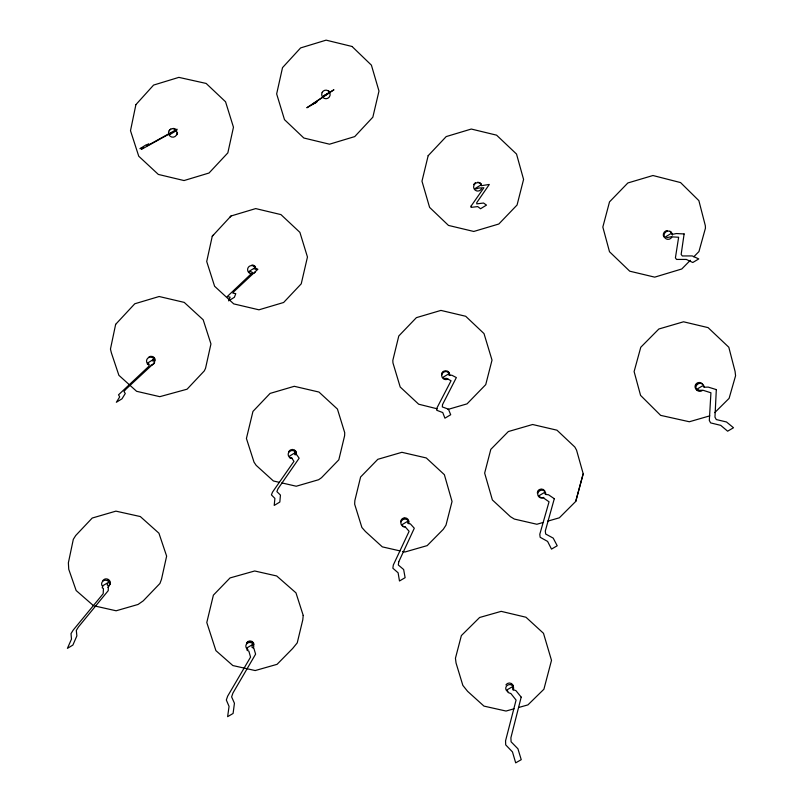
<?xml version="1.0" encoding="UTF-8"?>
<svg xmlns="http://www.w3.org/2000/svg" width="803" height="803" viewBox="0 0 803 803"><rect width="100%" height="100%" fill="white"/><g stroke="black" fill="none" stroke-linecap="round" stroke-linejoin="round"><path stroke-width="1.2" d="M212.253 236.253L206.712 261.517L214.602 286.249L233.723 303.885L258.957 309.817L283.63 302.49L301.235 283.83L307.459 257.02L299.9 232.368L280.95 214.602L255.705 208.589L231.013 215.997L212.253 236.253L213.598 234.777M547.516 521.207L559.33 517.815L575.741 501.413L583.199 473.77L576.564 450.172L574.838 447.03L556.971 430.187L532.61 424.506L508.349 431.542L490.804 449.369L484.651 473.108L492.38 499.938L510.407 516.66L514.332 519.059L536.876 524.259L542.788 522.562M583.199 473.77L575.741 501.413M229.839 217.292L231.013 215.997M690.359 260.282L681.777 268.985L654.716 277.145L629.723 271.183L609.497 251.73L602.832 227.058L609.517 201.874L627.856 182.964L652.939 175.516L680.553 182.572L698.871 200.64L705.335 225.703L705.446 228.162L698.941 251.58L693.792 256.799M714.72 412.642L729.104 398.358L735.578 375.754L735.076 371.428L728.813 347.237L708.085 327.624L683.534 321.792L658.861 328.999L640.774 347.257L634.109 371.588L640.573 395.397L660.628 415.362L689.345 421.756L709.782 415.854M447.933 409.43L467.045 403.859L485.735 384.627L492.018 360.125L484.008 333.596L465.7 316.272L440.917 310.41L416.396 317.647L398.79 335.975L392.828 360.376L392.948 362.886L400.195 387.006L418.674 404.21L437.103 408.787M514.091 708.778L506.02 711.046L483.968 706.108L467.607 691.343L462.849 685.391L456.044 662.997L455.442 658.249L461.364 635.585L479.622 617.487L501.182 611.354L525.965 617.236L543.49 633.306L551.5 660.357L543.902 689.235L527.932 704.893L518.698 707.483M94.694 605.964L116.134 610.782L138.066 604.458L143.245 600.855L159.927 583.48L161.493 579.274L166.633 556.128L158.934 533.212L140.304 516.55L115.913 511.14L92.215 518.045L75.713 535.521L73.314 539.335L68.375 562.813L68.747 569.277L76.155 590.536L93.499 605.693M400.135 550.938L382.308 546.863L365.415 531.486L361.892 527.491L354.655 504.184L354.846 500.6L360.597 477.012L377.822 459.306L401.891 452.31L426.283 457.951L444.37 474.683L452.039 501.484L445.986 525.162L443.276 529.328L427.176 545.618L404.883 552.022L402.504 551.48M279.414 482.362L273.401 480.977L256.157 465.339L254.029 462.177L246.421 438.478L252.955 411.417L270.089 393.41L294.279 386.303L318.962 392.055L337.431 409.068L344.718 432.687L344.607 435.748L338.816 459.818L321.511 477.705L318.64 479.722L296.247 486.227L281.823 482.914M352.055 46.474L326.108 40.15L300.613 47.919L282.515 67.643L276.654 93.921L284.493 119.657L303.835 138.016L329.511 144.199L354.735 136.59L372.843 117.188L378.986 91.06L371.408 65.153L352.156 46.594M481.469 188.856A4.226 4.166 -57 0 1 475.175 190.15A4.226 4.166 -57 0 1 475.075 183.696A4.226 4.166 -57 0 1 481.409 184.65M473.87 184.489A4.216 4.156 -57.1 0 1 475.376 182.903M477.454 182.291A4.216 4.156 -57.1 0 1 481.107 184.288M473.991 184.64A4.216 4.166 -57.1 0 1 475.496 183.064M479.682 182.943A4.216 4.166 -57.1 0 1 481.238 184.439M671.81 237.196A4.236 4.085 -44.8 0 1 665.014 237.969A4.236 4.085 -44.8 0 1 666.831 231.344A4.236 4.085 -44.8 0 1 672.392 235.098M669.873 231.274A4.226 4.075 -44.8 0 1 671.378 232.76M663.81 236.895A4.226 4.075 -44.9 0 1 667.454 230.571M405.003 526.838A4.025 3.885 -3.8 0 1 400.888 523.064A4.025 3.885 -3.8 0 1 404.812 519.079A4.025 3.885 -3.8 0 1 408.928 522.843M400.807 521.84A4.015 3.874 -3.8 0 1 404.722 517.855A4.015 3.874 -3.8 0 1 408.827 521.619M401.329 520.414A4.015 3.874 -3.8 0 1 404.762 518.377M701.993 390.77A4.135 3.955 -32.4 0 1 696.141 388.833A4.135 3.955 -32.4 0 1 699.333 383.432A4.135 3.955 -32.4 0 1 704.08 387.247M695.569 388.572A4.125 3.945 -32.4 0 1 697.124 383.071A4.125 3.945 -32.4 0 1 702.675 384.376M697.416 390.378A4.125 3.955 -32.4 0 1 695.94 388.953M695.98 384.948A4.125 3.955 -32.4 0 1 697.496 383.443M507.757 691.584A3.945 3.714 -8.8 0 1 506.251 686.545A3.945 3.714 -8.8 0 1 511.611 685.029A3.945 3.714 -8.8 0 1 513.117 690.078M505.9 684.929A3.935 3.704 -8.8 0 1 513.247 686.585M511.401 684.116A3.935 3.714 -8.8 0 1 512.856 685.431M251.931 273.843A4.176 4.105 35.4 0 1 247.605 269.828A4.176 4.105 35.4 0 1 251.58 265.582A4.176 4.105 35.4 0 1 255.896 269.597M255.434 271.675A4.176 4.105 35.4 0 1 253.979 273.231M251.891 265.01A4.166 4.095 35.5 0 1 255.565 266.967M253.848 265.753A4.166 4.105 35.5 0 1 255.434 267.218M247.966 649.527A3.965 3.764 7.4 0 1 246.29 644.428A3.965 3.764 7.4 0 1 251.64 642.902A3.965 3.764 7.4 0 1 253.316 648.001M246.601 642.912A3.955 3.754 7.4 0 1 254.059 644.578M246.471 643.554A3.965 3.754 7.4 0 1 247.856 642.139M249.813 641.577A3.965 3.754 7.4 0 1 253.316 643.364M543.812 497.398A4.045 3.895 -16.8 0 1 537.99 495.511A4.045 3.895 -16.8 0 1 541.041 490.242A4.045 3.895 -16.8 0 1 545.809 493.955M537.297 493.032A4.035 3.885 -16.8 0 1 544.785 490.874M538.01 491.556A4.035 3.885 -16.8 0 1 539.475 490.091M148.776 364.723A4.135 4.015 28.8 0 1 147.822 358.148A4.135 4.015 28.8 0 1 154.407 359.684A4.135 4.015 28.8 0 1 150.854 365.214M148.967 356.913A4.125 4.005 28.9 0 1 155.3 360.236M152.821 357.154A4.135 4.005 28.9 0 1 154.397 358.59M447.964 379.006A4.095 4.015 -14.1 0 1 442.031 377.059A4.095 4.015 -14.1 0 1 445.063 371.638A4.095 4.015 -14.1 0 1 449.941 375.463M441.56 374.84A4.085 4.005 -14.1 0 1 449.138 372.622M442.152 373.184A4.095 4.015 -14.1 0 1 443.617 371.669M447.703 371.558A4.095 4.015 -14.1 0 1 449.228 372.983M328.025 90.528A4.296 4.226 80 0 1 329.621 92.064M292.392 458.403A4.065 3.945 9.1 0 1 288.187 454.568A4.065 3.945 9.1 0 1 292.091 450.513A4.065 3.945 9.1 0 1 296.297 454.347M288.859 451.537A4.045 3.935 9.1 0 1 296.488 453.293M288.769 451.979A4.055 3.945 9.1 0 1 290.194 450.493M294.249 450.383A4.055 3.945 9.1 0 1 296.407 453.745M102.272 586.06A4.015 3.804 17.4 0 1 103.406 580.8A4.015 3.804 17.4 0 1 108.947 582.045A4.015 3.804 17.4 0 1 107.813 587.304M102.724 580.87A4.005 3.794 17.5 0 1 108.074 579.314A4.005 3.794 17.5 0 1 109.85 584.494M107.783 579.907A4.015 3.804 17.5 0 1 109.569 585.086M173.036 128.44A4.286 4.176 57.2 0 1 176.79 130.467M177.463 132.585A4.286 4.176 57.2 0 1 177.011 134.723M169.272 130.769A4.296 4.186 57.2 0 1 170.738 129.163M471.06 206.12L471.04 207.385L477.725 206.592L480.565 208.74L486.488 205.106L483.547 203.029L476.771 203.872L476.761 202.627L489.318 184.439L481.308 185.694L480.475 185.222L475.165 188.484L475.968 188.966L478.849 188.022L483.888 187.772L471.06 206.12M108.415 585.538L108.224 590.667L78.453 626.952L76.305 630.435L76.867 635.896L72.882 645.08L67.422 648.352L71.487 639.118L71.015 633.607L73.193 630.104L103.185 593.698L103.446 588.529L102.192 587.836L103.145 585.538L108.074 582.566L107.15 584.855L108.415 585.538M294.781 452.932L294.711 454.639L296.769 454.809L299.148 458.222L277.968 488.816L276.874 491.607L280.438 495.08L279.835 502.046L274.204 505.428L274.897 498.412L271.414 494.879L272.538 492.078L293.958 461.354L291.65 457.891L289.612 457.72L289.702 455.994L294.781 452.932M716.316 389.606L714.961 417.148L716.296 419.557L726.494 421.976L733.5 427.748L727.638 431.191L720.733 425.359L710.615 422.89L709.32 420.471L710.926 392.787L702.926 390.238L699.202 390.338L697.365 388.913L702.625 385.811L704.492 387.217L708.236 387.106L716.316 389.606M442.513 404.592L442.333 406.93L448.425 409.169L450.694 414.729L444.922 418.182L442.754 412.561L436.752 410.283L436.962 407.914L451.055 380.752L446.578 378.364L443.898 378.504L443.256 377.139L448.435 374.017L449.098 375.372L451.808 375.212L456.355 377.561L442.513 404.592M303.213 615.429L302.781 619.866L297.24 642.862L292.643 648.503L277.065 664.332L255.203 670.555L232.85 665.557L215.907 650.631L206.793 622.526L213.387 595.143L230.049 577.929L254.692 570.983L276.694 575.972L295.966 592.855L303.213 615.429M252.272 644.749L252.012 647.308L253.848 648.232L255.605 654.154L232.93 693.059L231.625 696.874L234.436 703.257L233.091 713.465L227.62 716.677L229.056 706.419L226.326 699.995L227.65 696.171L250.546 657.135L248.87 651.173L247.053 650.239L247.334 647.67L252.272 644.749M398.74 561.839L398.318 565.001L403.648 569.528L405.113 577.668L399.482 580.991L398.107 572.8L392.868 568.223L393.309 565.041L409.108 531.305L405.284 526.939L402.805 526.487L402.373 524.459L407.442 521.448L407.904 523.466L410.393 523.907L414.298 528.233L398.74 561.839M684.116 233.944L681.155 254.431L682.329 255.966L692.216 255.926L698.771 258.917L692.798 262.501L686.344 259.439L676.548 259.429L675.413 257.873L678.635 237.246L670.937 236.805L667.273 237.537L665.557 236.825L670.896 233.603L672.643 234.305L676.337 233.553L684.116 233.944M135.898 104.641L130.498 130.698L138.748 156.224L158.342 174.432L184.028 180.555L209.031 173.016L227.841 152.881L233.462 127.215L225.553 101.78L206.15 83.442L178.858 77.369L153.594 85.078L135.898 104.641M115.652 324.342L110.453 349.074L111.386 352.888L118.884 375.302L136.6 391.302L159.807 396.672L187.079 389.194L204.293 370.906L205.538 368.296L210.948 343.925L203.179 319.785L184.218 302.39L159.155 296.508L134.794 303.765L115.652 324.342M311.012 105.404L316.854 102.061L312.548 104.159L333.938 89.785L323.258 96.089L328.497 93.188L306.816 107.763L311.012 105.404M428.16 155.702L421.976 181.177L429.224 206.13L429.655 207.445L448.475 225.422L473.76 231.465L498.834 224.007L517.072 205.006L523.576 179.43L516.53 154.066L496.595 135.165L471.291 129.042L446.207 136.58L428.16 155.702M521.187 697.134L510.899 737.776L511.089 741.801L517.925 748.787L521.237 759.678L515.687 762.85L512.465 751.909L505.709 744.883L505.549 740.838L516.078 700.075L510.919 693.591L508.088 692.497L507.185 689.757L512.184 686.866L513.107 689.596L515.968 690.68L521.187 697.134M554.301 498.713L545.297 531.034L545.689 534.035L553.217 538.12L557.212 545.769L551.5 549.111L547.596 541.413L540.148 537.277L539.797 534.266L549.041 501.805L543.32 497.82L540.278 497.489L539.204 495.581L544.344 492.56L545.438 494.447L548.499 494.768L554.301 498.713M254.34 268.112L254.079 268.975L256.016 268.373L257.873 269.256L234.165 291.389L232.8 293.125L235.781 293.657L234.386 297.291L228.624 300.844L230.11 297.15L227.219 296.568L252.584 272.528L250.787 271.595L248.88 272.187L249.161 271.314L254.34 268.112M153.172 359.603L152.429 360.898L153.925 360.677L154.357 362.826L125.93 389.214L123.973 391.483L125.278 393.49L122.006 398.8L116.355 402.273L119.717 396.903L118.503 394.845L149.157 366.027L148.796 363.829L147.32 364.04L148.093 362.735L153.172 359.603M171.722 132.595L169.433 134.794L175.345 131.27L174.693 131.481L177.082 129.213L148.936 144.801L147.059 145.724L148.756 143.958L145.795 145.022L139.963 148.706L143.024 147.581L141.418 149.288L143.325 148.344L171.722 132.595M322.184 92.375A4.306 4.236 79.9 0 0 326.058 98.729A4.306 4.236 79.9 0 0 329.511 92.174A4.306 4.236 79.9 0 0 322.184 92.375M168.51 133.037A4.296 4.186 57.2 0 0 175.024 136.56A4.296 4.186 57.2 0 0 174.642 129.163A4.296 4.186 57.2 0 0 168.51 133.037"/></g></svg>
